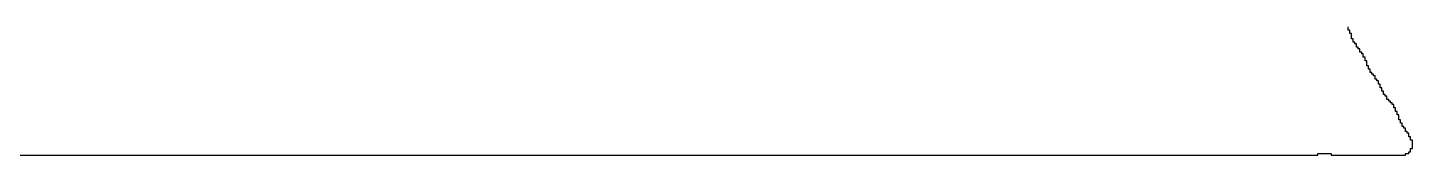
# Model space of a CAD drawing. Header units: millimetres. Extents: x 9.6 to 105, y 7.6 to 66.9.
# Drawn here: x 84.617 to 86.238, y 21.776 to 21.925 of the extents above; entities that cross this region are included whole.
import ezdxf

# ---------------------------------------------------------------- set-up
doc = ezdxf.new("R2010")
doc.units = ezdxf.units.MM
doc.layers.add('BottomOverlay', color=54, linetype='Continuous')

msp = doc.modelspace()

# ---------------------------------------------------------------- linework, layer by layer
at = {"layer": 'BottomOverlay'}
for p, q in [((86.1631, 21.9241), (86.1631, 21.9261)), ((86.1631, 21.9221), (86.1631, 21.9241)), ((86.165, 21.9221), (86.1631, 21.9221)), ((86.165, 21.9201), (86.165, 21.9221)), ((86.165, 21.9182), (86.165, 21.9201)), ((86.167, 21.9182), (86.165, 21.9182)), ((86.167, 21.9162), (86.167, 21.9182)), ((86.167, 21.9142), (86.167, 21.9162)), ((86.167, 21.9122), (86.167, 21.9142)), ((86.169, 21.9122), (86.167, 21.9122)), ((86.169, 21.9103), (86.169, 21.9122)), ((86.169, 21.9083), (86.169, 21.9103)), ((86.171, 21.9083), (86.169, 21.9083)), ((86.171, 21.9063), (86.171, 21.9083)), ((86.1729, 21.9063), (86.171, 21.9063)), ((86.1729, 21.9043), (86.1729, 21.9063)), ((86.1729, 21.9023), (86.1729, 21.9043)), ((86.1749, 21.9023), (86.1729, 21.9023)), ((86.1749, 21.9004), (86.1749, 21.9023)), ((86.1769, 21.9004), (86.1749, 21.9004)), ((86.1769, 21.8984), (86.1769, 21.9004)), ((86.1769, 21.8964), (86.1769, 21.8984)), ((86.1789, 21.8964), (86.1769, 21.8964)), ((86.1789, 21.8944), (86.1789, 21.8964)), ((86.1808, 21.8944), (86.1789, 21.8944)), ((86.1808, 21.8925), (86.1808, 21.8944)), ((86.1808, 21.8905), (86.1808, 21.8925)), ((86.1828, 21.8905), (86.1808, 21.8905)), ((86.1828, 21.8885), (86.1828, 21.8905)), ((86.1828, 21.8865), (86.1828, 21.8885)), ((86.1848, 21.8865), (86.1828, 21.8865)), ((86.1848, 21.8846), (86.1848, 21.8865)), ((86.1848, 21.8826), (86.1848, 21.8846)), ((86.1848, 21.8806), (86.1848, 21.8826)), ((86.1868, 21.8806), (86.1848, 21.8806)), ((86.1868, 21.8786), (86.1868, 21.8806)), ((86.1868, 21.8767), (86.1868, 21.8786)), ((86.1887, 21.8767), (86.1868, 21.8767)), ((86.1887, 21.8747), (86.1887, 21.8767)), ((86.1887, 21.8727), (86.1887, 21.8747)), ((86.1907, 21.8727), (86.1887, 21.8727)), ((86.1907, 21.8707), (86.1907, 21.8727)), ((86.1927, 21.8707), (86.1907, 21.8707)), ((86.1927, 21.8687), (86.1927, 21.8707)), ((86.1947, 21.8687), (86.1927, 21.8687)), ((86.1947, 21.8668), (86.1947, 21.8687)), ((86.1947, 21.8648), (86.1947, 21.8668)), ((86.1967, 21.8648), (86.1947, 21.8648)), ((86.1967, 21.8628), (86.1967, 21.8648)), ((86.1986, 21.8628), (86.1967, 21.8628)), ((86.1986, 21.8608), (86.1986, 21.8628)), ((86.1986, 21.8589), (86.1986, 21.8608)), ((86.2006, 21.8589), (86.1986, 21.8589)), ((86.2006, 21.8569), (86.2006, 21.8589)), ((86.2006, 21.8549), (86.2006, 21.8569)), ((86.2026, 21.8549), (86.2006, 21.8549)), ((86.2026, 21.8529), (86.2026, 21.8549)), ((86.2026, 21.851), (86.2026, 21.8529)), ((86.2046, 21.851), (86.2026, 21.851)), ((86.2046, 21.849), (86.2046, 21.851)), ((86.2046, 21.847), (86.2046, 21.849)), ((86.2065, 21.847), (86.2046, 21.847)), ((86.2065, 21.845), (86.2065, 21.847)), ((86.2085, 21.845), (86.2065, 21.845)), ((86.2085, 21.8431), (86.2085, 21.845)), ((86.2085, 21.8411), (86.2085, 21.8431)), ((86.2105, 21.8411), (86.2085, 21.8411)), ((86.2105, 21.8391), (86.2105, 21.8411)), ((86.2125, 21.8391), (86.2105, 21.8391)), ((86.2125, 21.8371), (86.2125, 21.8391)), ((86.2144, 21.8371), (86.2125, 21.8371)), ((86.2144, 21.8352), (86.2144, 21.8371)), ((86.2164, 21.8352), (86.2144, 21.8352)), ((86.2164, 21.8332), (86.2164, 21.8352)), ((86.2164, 21.8312), (86.2164, 21.8332)), ((86.2184, 21.8312), (86.2164, 21.8312)), ((86.2184, 21.8292), (86.2184, 21.8312)), ((86.2184, 21.8272), (86.2184, 21.8292)), ((86.2204, 21.8272), (86.2184, 21.8272)), ((86.2204, 21.8253), (86.2204, 21.8272)), ((86.2204, 21.8233), (86.2204, 21.8253)), ((86.2223, 21.8233), (86.2204, 21.8233)), ((86.2223, 21.8213), (86.2223, 21.8233)), ((86.2223, 21.8193), (86.2223, 21.8213)), ((86.2223, 21.8174), (86.2223, 21.8193)), ((86.2243, 21.8174), (86.2223, 21.8174)), ((86.2243, 21.8154), (86.2243, 21.8174)), ((86.2243, 21.8134), (86.2243, 21.8154)), ((86.2263, 21.8134), (86.2243, 21.8134)), ((86.2263, 21.8114), (86.2263, 21.8134)), ((86.2263, 21.8095), (86.2263, 21.8114)), ((86.2283, 21.8095), (86.2263, 21.8095)), ((86.2283, 21.8075), (86.2283, 21.8095)), ((86.2302, 21.8075), (86.2283, 21.8075)), ((86.2302, 21.8055), (86.2302, 21.8075)), ((86.2302, 21.8035), (86.2302, 21.8055)), ((86.2322, 21.8035), (86.2302, 21.8035)), ((86.2322, 21.8016), (86.2322, 21.8035)), ((86.2342, 21.8016), (86.2322, 21.8016)), ((86.2342, 21.7996), (86.2342, 21.8016)), ((86.2342, 21.7976), (86.2342, 21.7996)), ((86.2362, 21.7976), (86.2342, 21.7976)), ((86.2362, 21.7956), (86.2362, 21.7976)), ((86.2362, 21.7936), (86.2362, 21.7956)), ((86.2382, 21.7936), (86.2362, 21.7936)), ((86.2382, 21.7917), (86.2382, 21.7936)), ((86.2382, 21.7897), (86.2382, 21.7917)), ((86.2382, 21.7877), (86.2382, 21.7897)), ((83.4575, 21.7759), (86.1275, 21.7759)), ((86.1275, 21.7759), (86.1275, 21.7778)), ((86.1275, 21.7778), (86.1433, 21.7778)), ((86.1433, 21.7778), (86.1433, 21.7759)), ((86.1433, 21.7759), (86.2302, 21.7759)), ((86.2302, 21.7759), (86.2302, 21.7778)), ((86.2302, 21.7778), (86.2342, 21.7778)), ((86.2342, 21.7778), (86.2342, 21.7798)), ((86.2342, 21.7798), (86.2362, 21.7798)), ((86.2362, 21.7818), (86.2362, 21.7838)), ((86.2362, 21.7838), (86.2382, 21.7838)), ((86.2362, 21.7798), (86.2362, 21.7818)), ((86.2382, 21.7857), (86.2382, 21.7877)), ((86.2382, 21.7838), (86.2382, 21.7857))]:
    msp.add_line(p, q, dxfattribs=at)

doc.saveas('drawing.dxf')
